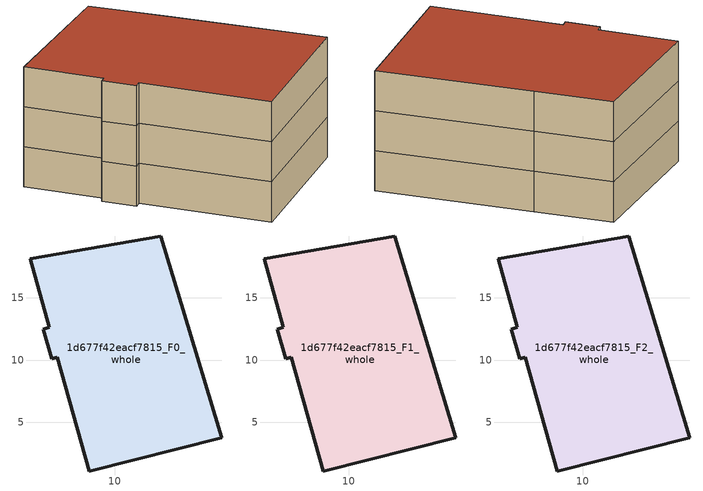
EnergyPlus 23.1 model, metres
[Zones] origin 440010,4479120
1d677f42eacf7815_F0_whole
 floor ground (EU_floor_Construction): 13.67,19.98 15.31,14.54 18.59,3.75 7.91,1.08 5.38,10.24 4.9,10.1 4.24,12.49 4.71,12.64 3.18,18.15 z0
 wall outside (EU_wall_Construction): 7.91,1.08 18.59,3.75 15.31,14.54 13.67,19.98 3.18,18.15 4.71,12.64 4.24,12.49 4.9,10.1 5.38,10.24 7.91,1.08 z0:3
1d677f42eacf7815_F1_whole
 floor to 1d677f42eacf7815_F0_whole (EU_floor_Construction): 13.67,19.98 15.31,14.54 18.59,3.75 7.91,1.08 5.38,10.24 4.9,10.1 4.24,12.49 4.71,12.64 3.18,18.15 z3
 wall outside (EU_wall_Construction): 7.91,1.08 18.59,3.75 15.31,14.54 13.67,19.98 3.18,18.15 4.71,12.64 4.24,12.49 4.9,10.1 5.38,10.24 7.91,1.08 z3:6
1d677f42eacf7815_F2_whole
 floor to 1d677f42eacf7815_F1_whole (EU_floor_Construction): 13.67,19.98 15.31,14.54 18.59,3.75 7.91,1.08 5.38,10.24 4.9,10.1 4.24,12.49 4.71,12.64 3.18,18.15 z6
 wall outside (EU_wall_Construction): 7.91,1.08 18.59,3.75 15.31,14.54 13.67,19.98 3.18,18.15 4.71,12.64 4.24,12.49 4.9,10.1 5.38,10.24 7.91,1.08 z6:9
 roof outside (EU_roof_Construction): 18.59,3.75 15.31,14.54 13.67,19.98 3.18,18.15 4.71,12.64 4.24,12.49 4.9,10.1 5.38,10.24 7.91,1.08 z9
[Building]
EU S2 Campaign: North Axis=0; Terrain=City; Solar Distribution=FullExterior
[Site:Location]
Madrid: Latitude=40.5; Longitude=-3.5; Time Zone=1; Elevation=609
[SizingPeriod:WeatherFileDays]
AnnualSizingPeriod: Begin Month=1; Begin Day of Month=1; End Month=12; End Day of Month=31; Day of Week for Start Day=Monday; Use Weather File Daylight Saving Period=No; Use Weather File Rain and Snow Indicators=No
[MATERIAL]
EU_InternalMass_Material: Roughness=MediumRough; Thickness=0.1; Conductivity=1; Density=1800; Specific Heat=900; Thermal Absorptance=0.9; Solar Absorptance=0.7; Visible Absorptance=0.7
[MATERIAL:NOMASS] Roughness=MediumRough; Thermal Absorptance=0.9; Solar Absorptance=0.7; Visible Absorptance=0.7
Name | Thermal Resistance
EU_wall_NoMass | 1.60022
EU_roof_NoMass | 1.57597
EU_floor_NoMass | 0.470652
[CONSTRUCTION]
EU_wall_Construction: EU_wall_NoMass
EU_roof_Construction: EU_roof_NoMass
EU_floor_Construction: EU_floor_NoMass
EU_InternalMass_Construction: EU_InternalMass_Material
[ZONE] Type=1; Multiplier=1; Ceiling Height=autocalculate; Volume=564.809; Floor Area=autocalculate; Part of Total Floor Area=Yes
1d677f42eacf7815_F0_whole; 1d677f42eacf7815_F1_whole; 1d677f42eacf7815_F2_whole
[INTERNALMASS] Construction=EU_InternalMass_Construction; Surface Area=188.27
Name | Zone or ZoneList
1d677f42eacf7815_F0_whole_EU_InternalMass | 1d677f42eacf7815_F0_whole
1d677f42eacf7815_F1_whole_EU_InternalMass | 1d677f42eacf7815_F1_whole
1d677f42eacf7815_F2_whole_EU_InternalMass | 1d677f42eacf7815_F2_whole
[OTHEREQUIPMENT] Fuel Type=Electricity; Design Level Calculation Method=Watts/Area; Power per Zone Floor Area=1; Fraction Latent=0; Fraction Radiant=0; Fraction Lost=0; Carbon Dioxide Generation Rate=0; EndUse Subcategory=EU_Step8_InternalGains
Name | Zone or ZoneList or Space or SpaceList | Schedule
EU_Step8_InternalGain_1d677f42eacf7815_F0_whole_f000 | 1d677f42eacf7815_F0_whole | EU_Step8_GainSchedule_1d677f42eacf7815_F0_whole_f000
EU_Step8_InternalGain_1d677f42eacf7815_F1_whole_f000 | 1d677f42eacf7815_F1_whole | EU_Step8_GainSchedule_1d677f42eacf7815_F1_whole_f000
EU_Step8_InternalGain_1d677f42eacf7815_F2_whole_f000 | 1d677f42eacf7815_F2_whole | EU_Step8_GainSchedule_1d677f42eacf7815_F2_whole_f000
[ZONEVENTILATION:DESIGNFLOWRATE] Schedule=EU_AlwaysOn; Design Flow Rate Calculation Method=AirChanges/Hour; Air Changes per Hour=0.480704; Ventilation Type=Natural; Fan Pressure Rise=0; Fan Total Efficiency=1; Constant Term Coefficient=1; Temperature Term Coefficient=0; Velocity Term Coefficient=0; Velocity Squared Term Coefficient=0; Minimum Indoor Temperature=-100; Maximum Indoor Temperature=100; Delta Temperature=-100; Minimum Outdoor Temperature=-100; Maximum Outdoor Temperature=100; Maximum Wind Speed=40
Name | Zone or ZoneList or Space or SpaceList
EU_ConstantAir_1d677f42eacf7815_F0_whole | 1d677f42eacf7815_F0_whole
EU_ConstantAir_1d677f42eacf7815_F1_whole | 1d677f42eacf7815_F1_whole
EU_ConstantAir_1d677f42eacf7815_F2_whole | 1d677f42eacf7815_F2_whole
[HVACTEMPLATE:THERMOSTAT] Constant Heating Setpoint=20; Constant Cooling Setpoint=50
EU_HeatOnly_1d677f42eacf7815_F0_whole; EU_HeatOnly_1d677f42eacf7815_F1_whole; EU_HeatOnly_1d677f42eacf7815_F2_whole
[HVACTEMPLATE:ZONE:IDEALLOADSAIRSYSTEM] System Availability Schedule=EU_AlwaysOn; Maximum Heating Supply Air Temperature=50; Minimum Cooling Supply Air Temperature=13; Maximum Heating Supply Air Humidity Ratio=0.0156; Minimum Cooling Supply Air Humidity Ratio=0.0077; Heating Limit=NoLimit; Cooling Limit=NoLimit; Heating Availability Schedule=EU_AlwaysOn; Cooling Availability Schedule=EU_CoolingOff; Dehumidification Control Type=ConstantSensibleHeatRatio; Cooling Sensible Heat Ratio=0.7; Dehumidification Setpoint=60; Humidification Control Type=None; Humidification Setpoint=30; Outdoor Air Method=None; Outdoor Air Flow Rate per Person=0.00944; Outdoor Air Flow Rate per Zone Floor Area=0; Outdoor Air Flow Rate per Zone=0; Demand Controlled Ventilation Type=None; Outdoor Air Economizer Type=NoEconomizer; Heat Recovery Type=None; Sensible Heat Recovery Effectiveness=0.7; Latent Heat Recovery Effectiveness=0.65
Name | Template Thermostat
1d677f42eacf7815_F0_whole | EU_HeatOnly_1d677f42eacf7815_F0_whole
1d677f42eacf7815_F1_whole | EU_HeatOnly_1d677f42eacf7815_F1_whole
1d677f42eacf7815_F2_whole | EU_HeatOnly_1d677f42eacf7815_F2_whole
[SIZING:ZONE] Zone Cooling Design Supply Air Temperature Input Method=SupplyAirTemperature; Zone Cooling Design Supply Air Temperature=13; Zone Heating Design Supply Air Temperature Input Method=SupplyAirTemperature; Zone Heating Design Supply Air Temperature=50; Zone Cooling Design Supply Air Humidity Ratio=0.008; Zone Heating Design Supply Air Humidity Ratio=0.008; Cooling Design Air Flow Method=DesignDay; Cooling Design Air Flow Rate=0; Cooling Minimum Air Flow per Zone Floor Area=0.000762; Cooling Minimum Air Flow=0; Cooling Minimum Air Flow Fraction=0.2; Heating Design Air Flow Method=DesignDay; Heating Design Air Flow Rate=0; Heating Maximum Air Flow per Zone Floor Area=0.002032; Heating Maximum Air Flow=0.141576; Heating Maximum Air Flow Fraction=0.3; Account for Dedicated Outdoor Air System=No; Dedicated Outdoor Air System Control Strategy=NeutralSupplyAir; Dedicated Outdoor Air Low Setpoint Temperature for Design=autosize; Dedicated Outdoor Air High Setpoint Temperature for Design=autosize; Zone Load Sizing Method=Sensible Load Only No Latent Load; Zone Latent Cooling Design Supply Air Humidity Ratio Input Method=HumidityRatioDifference; Zone Cooling Design Supply Air Humidity Ratio Difference=0.005; Zone Latent Heating Design Supply Air Humidity Ratio Input Method=HumidityRatioDifference; Zone Humidification Design Supply Air Humidity Ratio Difference=0.005
1d677f42eacf7815_F0_whole; 1d677f42eacf7815_F1_whole; 1d677f42eacf7815_F2_whole
[SCHEDULE:CONSTANT]
Name | Hourly Value
EU_AlwaysOn | 1
EU_CoolingOff | 0
[SCHEDULE:FILE] Column Number=1; Rows to Skip at Top=0; Number of Hours of Data=8760; Column Separator=Comma; Interpolate to Timestep=No; Minutes per Item=60; Adjust Schedule for Daylight Savings=Yes
Name | File
EU_Step8_GainSchedule_1d677f42eacf7815_F0_whole_f000 | C:\Users\o_iseri\Desktop\OpenUBEM\openubem\outputs\eu_evidence\EU-11\ES-MAD-BERRUGUETE\idfs\1d677f42eacf7815\1d677f42eacf7815_F0_whole_f000_gain.csv
EU_Step8_GainSchedule_1d677f42eacf7815_F1_whole_f000 | C:\Users\o_iseri\Desktop\OpenUBEM\openubem\outputs\eu_evidence\EU-11\ES-MAD-BERRUGUETE\idfs\1d677f42eacf7815\1d677f42eacf7815_F1_whole_f000_gain.csv
EU_Step8_GainSchedule_1d677f42eacf7815_F2_whole_f000 | C:\Users\o_iseri\Desktop\OpenUBEM\openubem\outputs\eu_evidence\EU-11\ES-MAD-BERRUGUETE\idfs\1d677f42eacf7815\1d677f42eacf7815_F2_whole_f000_gain.csv
